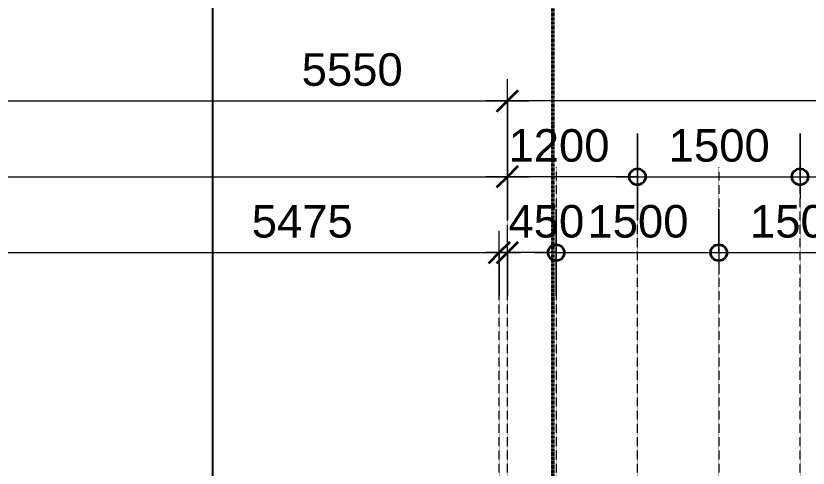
# Model space of a CAD drawing. Header units: millimetres. Extents: x -712454 to -640739, y -26917 to 7174.
# Drawn here: x -686667 to -679358, y -9035 to -4862 of the extents above; entities that cross this region are included whole.
import ezdxf

# ---------------------------------------------------------------- set-up
doc = ezdxf.new("R2010")
doc.units = ezdxf.units.MM
doc.linetypes.add('DPA_Grid _ Level 100', pattern=[10, 5.5, -1.6, 1.3, -1.6])
doc.linetypes.add('DPA_Hidden 50', pattern=[3, 2, -1])
for name, color, linetype, lineweight in [('A-ANNO-DIMS', 1, 'Continuous', 9), ('A-ANNO-DIMS-100', 1, 'Continuous', 9), ('A-DETL', 1, 'Continuous', 70), ('A-ROOM-IDEN', 3, 'Continuous', 25), ('G-ANNO-SECL', 3, 'Continuous', 9)]:
    doc.layers.add(name, color=color, linetype=linetype, lineweight=lineweight)
doc.styles.add('Arial_2', font='arial.ttf', dxfattribs={"height": 300})
doc.dimstyles.new('DPA-DIM-3_0_C-C', dxfattribs={"dimscale": 304.8, "dimtxt": 306.07782, "dimasz": 0.492126, "dimexe": 0.656168, "dimexo": 0.0625, "dimgap": 0.164042, "dimtad": 1, "dimdec": 0, "dimzin": 0, "dimdsep": 46, "dimtxsty": 'Arial_2', "dimblk1": 'DOTBLANK', "dimblk2": 'DOTBLANK', "dimsah": 1, "dimcen": 0.09, "dimdle": 0.656168, "dimadec": 8, "dimazin": 0, "dimtfac": 1, "dimtdec": 4, "dimtix": 1, "dimtmove": 0, "dimatfit": 3, "dimfxl": 1.312336, "dimfxlon": 1, "dimtvp": 1, "dimtolj": 1, "dimtzin": 0, "dimarcsym": 2})
doc.dimstyles.new('DPA-DIM-3_0_C-T', dxfattribs={"dimscale": 304.8, "dimtxt": 306.07782, "dimasz": 0.492126, "dimexe": 0.656168, "dimexo": 0.0625, "dimgap": 0.164042, "dimtad": 0, "dimjust": 2, "dimdec": 0, "dimzin": 0, "dimdsep": 46, "dimtxsty": 'Arial_2', "dimblk1": 'DOTBLANK', "dimblk2": 'OBLIQUE', "dimsah": 1, "dimcen": 0.09, "dimdle": 0.656168, "dimadec": 8, "dimazin": 0, "dimtfac": 1, "dimtdec": 4, "dimtix": 1, "dimtmove": 2, "dimatfit": 3, "dimfxl": 1.312336, "dimfxlon": 1, "dimtvp": 1, "dimtolj": 1, "dimtzin": 0, "dimarcsym": 2})
doc.dimstyles.new('DPA-DIM-3_0_T-T', dxfattribs={"dimscale": 304.8, "dimtxt": 306.07782, "dimasz": 0.656168, "dimexe": 0.656168, "dimexo": 0.0625, "dimgap": 0.164042, "dimtad": 1, "dimdec": 0, "dimzin": 0, "dimdsep": 46, "dimtxsty": 'Arial_2', "dimblk1": 'OBLIQUE', "dimblk2": 'OBLIQUE', "dimsah": 1, "dimcen": 0.09, "dimdle": 0.656168, "dimadec": 8, "dimazin": 0, "dimtfac": 1, "dimtdec": 4, "dimtix": 1, "dimtmove": 0, "dimatfit": 3, "dimfxl": 1.312336, "dimfxlon": 1, "dimtvp": 1, "dimtolj": 1, "dimtzin": 0, "dimarcsym": 2})

# ---------------------------------------------------------------- blocks, each defined once
blk = doc.blocks.new('DIMBLOCK34-4213-01 ENLARGED ENTRANCE 3 GROUND LEVEL - REFLECTED CEILING PLAN')
at = {"layer": 'A-ANNO-DIMS-100'}
for p, q in [((-687682.4, -6647.2), (-687682.4, -7247.2)), ((-687682.4, -7047.2), (-687682.4, -6647.2)), ((-682207.4, -7447.2), (-682207.4, -6847.2)), ((-687682.4, -7047.2), (-682007.4, -7047.2)), ((-682207.4, -7047.2), (-682207.4, -7447.2))]:
    blk.add_line(p, q, dxfattribs=at)
at = {"layer": 'A-ANNO-DIMS-100', "lineweight": 35}
for q in [(-682107.4, -6947.2), (-682307.4, -7147.2)]:
    blk.add_line((-682207.4, -7047.2), q, dxfattribs=at)
at = {"layer": 'A-ANNO-DIMS-100', "color": 0, "insert": (-684491, -6607.7), "char_height": 300, "width": 1107.531, "attachment_point": 1, "line_spacing_factor": 0.941778, "style": 'Arial_2'}
blk.add_mtext('5475', dxfattribs=at)
blk = doc.blocks.new('_DotBlank')
at = {"color": 0, "linetype": 'ByBlock', "lineweight": -2}
blk.add_line((-0.5, 0), (-1, 0), dxfattribs=at)
blk.add_circle((0, 0), 0.5, dxfattribs=at)
blk = doc.blocks.new('_Oblique')
at = {"color": 0, "linetype": 'ByBlock', "lineweight": -2}
blk.add_line((-0.5, -0.5), (0.5, 0.5), dxfattribs=at)
blk = doc.blocks.new('DIMBLOCK37-4213-01 ENLARGED ENTRANCE 3 GROUND LEVEL - REFLECTED CEILING PLAN')
at = {"layer": 'A-ANNO-DIMS-100'}
for p, q in [((-680932.7, -5947.2), (-680932.7, -6547.2)), ((-680932.7, -6347.2), (-680932.7, -5947.2)), ((-679432.7, -5947.2), (-679432.7, -6547.2)), ((-679432.7, -6347.2), (-679432.7, -5947.2)), ((-681132.7, -6347.2), (-679432.7, -6347.2))]:
    blk.add_line(p, q, dxfattribs=at)
at = {"layer": 'A-ANNO-DIMS-100', "lineweight": 35}
for centre in [(-680932.7, -6347.2), (-679432.7, -6347.2)]:
    blk.add_circle(centre, 75, dxfattribs=at)
at = {"layer": 'A-ANNO-DIMS-100', "color": 0, "insert": (-680644.2, -5907.7), "char_height": 300, "width": 1107.531, "attachment_point": 1, "line_spacing_factor": 0.941778, "style": 'Arial_2'}
blk.add_mtext('1500', dxfattribs=at)
blk = doc.blocks.new('DIMBLOCK38-4213-01 ENLARGED ENTRANCE 3 GROUND LEVEL - REFLECTED CEILING PLAN')
at = {"layer": 'A-ANNO-DIMS-100'}
for p, q in [((-679432.7, -5947.2), (-679432.7, -6547.2)), ((-679432.7, -6347.2), (-679432.7, -5947.2)), ((-677932.7, -5947.2), (-677932.7, -6547.2)), ((-677932.7, -6347.2), (-677932.7, -5947.2)), ((-679432.7, -6347.2), (-677932.7, -6347.2))]:
    blk.add_line(p, q, dxfattribs=at)
at = {"layer": 'A-ANNO-DIMS-100', "lineweight": 35}
for centre in [(-679432.7, -6347.2), (-677932.7, -6347.2)]:
    blk.add_circle(centre, 75, dxfattribs=at)
at = {"layer": 'A-ANNO-DIMS-100', "color": 0, "insert": (-679144.2, -5907.7), "char_height": 300, "width": 1107.531, "attachment_point": 1, "line_spacing_factor": 0.941778, "style": 'Arial_2'}
blk.add_mtext('1500', dxfattribs=at)
blk = doc.blocks.new('DIMBLOCK96-4213-01 ENLARGED ENTRANCE 3 GROUND LEVEL - REFLECTED CEILING PLAN')
at = {"layer": 'A-ANNO-DIMS-100'}
for p, q in [((-682132.4, -6047.2), (-682132.4, -5447.2)), ((-676282.4, -6047.2), (-676282.4, -5447.2)), ((-676282.4, -5647.2), (-682332.4, -5647.2)), ((-682132.4, -5647.2), (-682132.4, -6047.2)), ((-676282.4, -5647.2), (-676282.4, -6047.2))]:
    blk.add_line(p, q, dxfattribs=at)
at = {"layer": 'A-ANNO-DIMS-100', "lineweight": 35}
for q in [(-682032.4, -5547.2), (-682232.4, -5747.2)]:
    blk.add_line((-682132.4, -5647.2), q, dxfattribs=at)
at = {"layer": 'A-ANNO-DIMS-100', "color": 0, "insert": (-678742.9, -5207.7), "char_height": 300, "width": 1107.531, "attachment_point": 1, "line_spacing_factor": 0.941778, "style": 'Arial_2'}
blk.add_mtext('5850', dxfattribs=at)
blk = doc.blocks.new('DIMBLOCK124-4213-01 ENLARGED ENTRANCE 3 GROUND LEVEL - REFLECTED CEILING PLAN')
at = {"layer": 'A-ANNO-DIMS-100'}
for p, q in [((-687682.4, -5247.2), (-687682.4, -5847.2)), ((-687682.4, -5647.2), (-687682.4, -5247.2)), ((-682132.4, -6047.2), (-682132.4, -5447.2)), ((-687682.4, -5647.2), (-681932.4, -5647.2)), ((-682132.4, -5647.2), (-682132.4, -6047.2))]:
    blk.add_line(p, q, dxfattribs=at)
at = {"layer": 'A-ANNO-DIMS-100', "lineweight": 35}
for q in [(-682032.4, -5547.2), (-682232.4, -5747.2)]:
    blk.add_line((-682132.4, -5647.2), q, dxfattribs=at)
at = {"layer": 'A-ANNO-DIMS-100', "color": 0, "insert": (-684030.3, -5207.7), "char_height": 300, "width": 1107.531, "attachment_point": 1, "line_spacing_factor": 0.941778, "style": 'Arial_2'}
blk.add_mtext('5550', dxfattribs=at)
blk = doc.blocks.new('DIMBLOCK129-4213-01 ENLARGED ENTRANCE 3 GROUND LEVEL - REFLECTED CEILING PLAN')
at = {"layer": 'A-ANNO-DIMS-100'}
for p, q in [((-694605.7, -5947.2), (-694605.7, -6547.2)), ((-694605.7, -6347.2), (-694605.7, -5947.2)), ((-682132.4, -5947.2), (-682132.4, -6547.2)), ((-682132.4, -6347.2), (-682132.4, -5947.2)), ((-694605.7, -6347.2), (-681932.4, -6347.2))]:
    blk.add_line(p, q, dxfattribs=at)
at = {"layer": 'A-ANNO-DIMS-100', "lineweight": 35}
for p, q in [((-694605.7, -6347.2), (-694505.7, -6247.2)), ((-682132.4, -6347.2), (-682032.4, -6247.2)), ((-694605.7, -6347.2), (-694705.7, -6447.2)), ((-682132.4, -6347.2), (-682232.4, -6447.2))]:
    blk.add_line(p, q, dxfattribs=at)
at = {"layer": 'A-ANNO-DIMS-100', "color": 0, "insert": (-688945.9, -5907.7), "char_height": 300, "width": 1384.414, "attachment_point": 1, "line_spacing_factor": 0.941778, "style": 'Arial_2'}
blk.add_mtext('12473', dxfattribs=at)
blk = doc.blocks.new('DIMBLOCK148-4213-01 ENLARGED ENTRANCE 3 GROUND LEVEL - REFLECTED CEILING PLAN')
at = {"layer": 'A-ANNO-DIMS-100'}
for p, q in [((-681682.4, -6647.2), (-681682.4, -7247.2)), ((-681682.4, -7047.2), (-681682.4, -6647.2)), ((-680182.4, -6647.2), (-680182.4, -7247.2)), ((-680182.4, -7047.2), (-680182.4, -6647.2)), ((-681882.4, -7047.2), (-680182.4, -7047.2))]:
    blk.add_line(p, q, dxfattribs=at)
at = {"layer": 'A-ANNO-DIMS-100', "lineweight": 35}
for centre in [(-681682.4, -7047.2), (-680182.4, -7047.2)]:
    blk.add_circle(centre, 75, dxfattribs=at)
at = {"layer": 'A-ANNO-DIMS-100', "color": 0, "insert": (-681393.8, -6607.7), "char_height": 300, "width": 1107.531, "attachment_point": 1, "line_spacing_factor": 0.941778, "style": 'Arial_2'}
blk.add_mtext('1500', dxfattribs=at)
blk = doc.blocks.new('DIMBLOCK149-4213-01 ENLARGED ENTRANCE 3 GROUND LEVEL - REFLECTED CEILING PLAN')
at = {"layer": 'A-ANNO-DIMS-100'}
for p, q in [((-680182.4, -6647.2), (-680182.4, -7247.2)), ((-680182.4, -7047.2), (-680182.4, -6647.2)), ((-678682.4, -6647.2), (-678682.4, -7247.2)), ((-678682.4, -7047.2), (-678682.4, -6647.2)), ((-680182.4, -7047.2), (-678682.4, -7047.2))]:
    blk.add_line(p, q, dxfattribs=at)
at = {"layer": 'A-ANNO-DIMS-100', "lineweight": 35}
for centre in [(-680182.4, -7047.2), (-678682.4, -7047.2)]:
    blk.add_circle(centre, 75, dxfattribs=at)
at = {"layer": 'A-ANNO-DIMS-100', "color": 0, "insert": (-679893.8, -6607.7), "char_height": 300, "width": 1107.531, "attachment_point": 1, "line_spacing_factor": 0.941778, "style": 'Arial_2'}
blk.add_mtext('1500', dxfattribs=at)
blk = doc.blocks.new('DIMBLOCK156-4213-01 ENLARGED ENTRANCE 3 GROUND LEVEL - REFLECTED CEILING PLAN')
at = {"layer": 'A-ANNO-DIMS-100'}
for p, q in [((-681682.4, -7447.2), (-681682.4, -6847.2)), ((-681682.4, -7047.2), (-681682.4, -6847.2)), ((-681682.4, -7047.2), (-681482.4, -7047.2)), ((-681682.4, -7047.2), (-681682.4, -7447.2)), ((-681682.4, -7047.2), (-681682.4, -7447.2))]:
    blk.add_line(p, q, dxfattribs=at)
at = {"layer": 'A-ANNO-DIMS-100', "lineweight": 35}
blk.add_circle((-681682.4, -7047.2), 75, dxfattribs=at)
blk = doc.blocks.new('_None')
blk = doc.blocks.new('DIMBLOCK157-4213-01 ENLARGED ENTRANCE 3 GROUND LEVEL - REFLECTED CEILING PLAN')
at = {"layer": 'A-ANNO-DIMS-100'}
for p, q in [((-682132.4, -7447.2), (-682132.4, -6847.2)), ((-681682.4, -7447.2), (-681682.4, -6847.2)), ((-681682.4, -7047.2), (-682332.4, -7047.2)), ((-682132.4, -7047.2), (-682132.4, -7447.2)), ((-681682.4, -7047.2), (-681682.4, -7447.2))]:
    blk.add_line(p, q, dxfattribs=at)
at = {"layer": 'A-ANNO-DIMS-100', "lineweight": 35}
for q in [(-682032.4, -6947.2), (-682232.4, -7147.2)]:
    blk.add_line((-682132.4, -7047.2), q, dxfattribs=at)
at = {"layer": 'A-ANNO-DIMS-100', "color": 0, "insert": (-682122.4, -6607.7), "char_height": 300, "width": 830.648, "attachment_point": 1, "line_spacing_factor": 0.941778, "style": 'Arial_2'}
blk.add_mtext('450', dxfattribs=at)
blk = doc.blocks.new('DIMBLOCK158-4213-01 ENLARGED ENTRANCE 3 GROUND LEVEL - REFLECTED CEILING PLAN')
at = {"layer": 'A-ANNO-DIMS-100'}
for p, q in [((-680932.7, -6747.2), (-680932.7, -6147.2)), ((-680932.7, -6347.2), (-680932.7, -6147.2)), ((-680932.7, -6347.2), (-680732.7, -6347.2)), ((-680932.7, -6347.2), (-680932.7, -6747.2)), ((-680932.7, -6347.2), (-680932.7, -6747.2))]:
    blk.add_line(p, q, dxfattribs=at)
at = {"layer": 'A-ANNO-DIMS-100', "lineweight": 35}
blk.add_circle((-680932.7, -6347.2), 75, dxfattribs=at)
blk = doc.blocks.new('DIMBLOCK159-4213-01 ENLARGED ENTRANCE 3 GROUND LEVEL - REFLECTED CEILING PLAN')
at = {"layer": 'A-ANNO-DIMS-100'}
for p, q in [((-682132.4, -6747.2), (-682132.4, -6147.2)), ((-680932.7, -6747.2), (-680932.7, -6147.2)), ((-680932.7, -6347.2), (-682332.4, -6347.2)), ((-682132.4, -6347.2), (-682132.4, -6747.2)), ((-680932.7, -6347.2), (-680932.7, -6747.2))]:
    blk.add_line(p, q, dxfattribs=at)
at = {"layer": 'A-ANNO-DIMS-100', "lineweight": 35}
for q in [(-682032.4, -6247.2), (-682232.4, -6447.2)]:
    blk.add_line((-682132.4, -6347.2), q, dxfattribs=at)
at = {"layer": 'A-ANNO-DIMS-100', "color": 0, "insert": (-682122.4, -5907.7), "char_height": 300, "width": 1107.531, "attachment_point": 1, "line_spacing_factor": 0.941778, "style": 'Arial_2'}
blk.add_mtext('1200', dxfattribs=at)

msp = doc.modelspace()

# ---------------------------------------------------------------- linework, layer by layer
at = {"layer": 'A-DETL', "color": 8, "linetype": 'DPA_Hidden 50', "lineweight": 9}
for p, q in [((-682132.4, -9848), (-682132.4, -6258)), ((-681682.4, -6258), (-681682.4, -21183)), ((-680932.7, -9848), (-680932.7, -6258)), ((-680182.4, -6258), (-680182.4, -21183)), ((-679432.7, -9848), (-679432.7, -6258)), ((-682207.4, -9173), (-682207.4, -7073))]:
    msp.add_line(p, q, dxfattribs=at)
at = {"layer": 'A-ROOM-IDEN'}
msp.add_line((-684851, -11694.1), (-684851, 958.4), dxfattribs=at)
at = {"layer": 'G-ANNO-SECL', "linetype": 'DPA_Grid _ Level 100', "lineweight": 50}
msp.add_line((-681711.7, 5363), (-681711.7, -23590.3), dxfattribs=at)

# ---------------------------------------------------------------- dimensions: what is measured, and where the dimension line sits
at = {"layer": 'A-ANNO-DIMS'}
for base, p1, p2, override, picture, middle in [((-682132.4, -5647.2), (-687682.4, -5247.2), (-682132.4, -6047.2), {"dimpost": '<>', "dimfxl": 5607.361233}, 'DIMBLOCK124-4213-01 ENLARGED ENTRANCE 3 GROUND LEVEL - REFLECTED CEILING PLAN', (-683476.5, -5407.7)), ((-682132.4, -5647.2), (-676282.4, -6047.2), (-682132.4, -6047.2), {"dimpost": '<>', "dimfxl": 5850}, 'DIMBLOCK96-4213-01 ENLARGED ENTRANCE 3 GROUND LEVEL - REFLECTED CEILING PLAN', (-678189.2, -5407.7)), ((-682132.4, -6347.2), (-680932.7, -6747.2), (-682132.4, -6747.2), {"dimpost": '<>', "dimfxl": 1199.690927}, 'DIMBLOCK159-4213-01 ENLARGED ENTRANCE 3 GROUND LEVEL - REFLECTED CEILING PLAN', (-681568.6, -6107.7)), ((-682207.4, -7047.2), (-687682.4, -6647.2), (-682207.4, -7447.2), {"dimpost": '<>', "dimfxl": 5533.138802}, 'DIMBLOCK34-4213-01 ENLARGED ENTRANCE 3 GROUND LEVEL - REFLECTED CEILING PLAN', (-683937.2, -6807.7)), ((-682132.4, -7047.2), (-681682.4, -7447.2), (-682132.4, -7447.2), {"dimpost": '<>', "dimfxl": 450}, 'DIMBLOCK157-4213-01 ENLARGED ENTRANCE 3 GROUND LEVEL - REFLECTED CEILING PLAN', (-681707, -6807.7))]:
    dim = msp.add_linear_dim(base=base, p1=p1, p2=p2, dimstyle='DPA-DIM-3_0_C-T', override=override, dxfattribs=at)
    dim.commit()
    dim.dimension.update_dxf_attribs({"geometry": picture, "text_midpoint": middle, "dimtype": 160})
for base, p1, p2, dimstyle, override, picture, middle in [((-682132.4, -6347.2), (-694605.7, -5947.2), (-682132.4, -5947.2), 'DPA-DIM-3_0_T-T', {"dimpost": '<>', "dimfxl": 12473.309073}, 'DIMBLOCK129-4213-01 ENLARGED ENTRANCE 3 GROUND LEVEL - REFLECTED CEILING PLAN', (-688369, -6143.9)), ((-679432.7, -6347.2), (-680932.7, -5947.2), (-679432.7, -5947.2), 'DPA-DIM-3_0_C-C', {"dimpost": '<>', "dimfxl": 1500}, 'DIMBLOCK37-4213-01 ENLARGED ENTRANCE 3 GROUND LEVEL - REFLECTED CEILING PLAN', (-680182.7, -6144)), ((-677932.7, -6347.2), (-679432.7, -5947.2), (-677932.7, -5947.2), 'DPA-DIM-3_0_C-C', {"dimpost": '<>', "dimfxl": 1500}, 'DIMBLOCK38-4213-01 ENLARGED ENTRANCE 3 GROUND LEVEL - REFLECTED CEILING PLAN', (-678682.7, -6144)), ((-680182.4, -7047.2), (-681682.4, -6647.2), (-680182.4, -6647.2), 'DPA-DIM-3_0_C-C', {"dimpost": '<>', "dimfxl": 1500}, 'DIMBLOCK148-4213-01 ENLARGED ENTRANCE 3 GROUND LEVEL - REFLECTED CEILING PLAN', (-680932.4, -6844)), ((-678682.4, -7047.2), (-680182.4, -6647.2), (-678682.4, -6647.2), 'DPA-DIM-3_0_C-C', {"dimpost": '<>', "dimfxl": 1500}, 'DIMBLOCK149-4213-01 ENLARGED ENTRANCE 3 GROUND LEVEL - REFLECTED CEILING PLAN', (-679432.4, -6844))]:
    dim = msp.add_linear_dim(base=base, p1=p1, p2=p2, dimstyle=dimstyle, override=override, dxfattribs=at)
    dim.commit()
    dim.dimension.update_dxf_attribs({"geometry": picture, "text_midpoint": middle})
for base, p1, p2, picture, middle in [((-680932.7, -6347.2), (-680932.7, -6488.6), (-680932.7, -6488.6), 'DIMBLOCK158-4213-01 ENLARGED ENTRANCE 3 GROUND LEVEL - REFLECTED CEILING PLAN', (-680932.7, -6347.2)), ((-681682.4, -7047.2), (-681682.4, -7188.6), (-681682.4, -7188.6), 'DIMBLOCK156-4213-01 ENLARGED ENTRANCE 3 GROUND LEVEL - REFLECTED CEILING PLAN', (-681682.4, -7047.2))]:
    dim = msp.add_linear_dim(base=base, p1=p1, p2=p2, text=' ', dimstyle='DPA-DIM-3_0_C-T', override={"dimpost": '<>', "dimblk": 'None', "dimse1": 1, "dimse2": 1, "dimsd1": 1, "dimsd2": 1, "dimfxl": 0}, dxfattribs=at)
    dim.commit()
    dim.dimension.update_dxf_attribs({"geometry": picture, "text_midpoint": middle})

doc.saveas('drawing.dxf')
